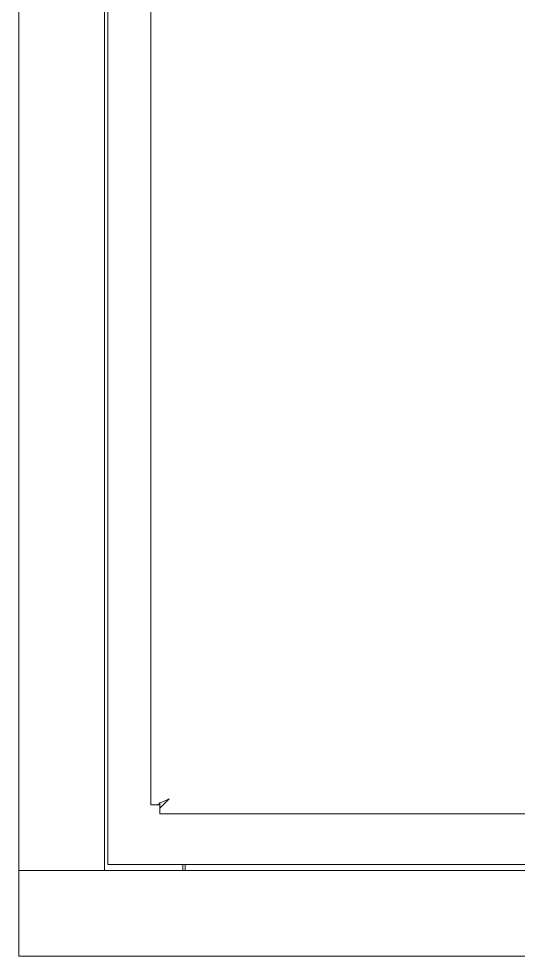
# Model space of a CAD drawing. Header units: millimetres. Extents: x 27602 to 523849, y 322139 to 568360.
# Drawn here: x 46970 to 50136, y 494880 to 500822 of the extents above; entities that cross this region are included whole.
import ezdxf

# ---------------------------------------------------------------- set-up
doc = ezdxf.new("R2010")
doc.units = ezdxf.units.MM

msp = doc.modelspace()

# ---------------------------------------------------------------- linework, layer by layer
at = {"color": 7, "lineweight": 13, "ltscale": 0.03937}
for p, q in [((46969.9, 495424.9), (46969.9, 506767.5)), ((47514.4, 495424.9), (47514.4, 506767.5)), ((47533.8, 506730), (47533.8, 495462.5)), ((47806.6, 506463.2), (47806.6, 495840.1)), ((81751.7, 495782.3), (47864.5, 495782.3)), ((82666.1, 495424.9), (46971.1, 495424.9)), ((82103.5, 495462.5), (47533.8, 495462.5)), ((82666.1, 494880.4), (46971.1, 494880.4))]:
    msp.add_line(p, q, dxfattribs=at)
at = {"color": 7, "lineweight": 13, "ltscale": 0.00072287}
msp.add_line((47864.5, 495820), (47864.5, 495855), dxfattribs=at)
at = {"color": 7, "lineweight": 13, "ltscale": 0.00077928}
msp.add_line((47844.3, 495840.1), (47806.6, 495840.1), dxfattribs=at)
at = {"color": 7, "lineweight": 13, "ltscale": 0.000415712}
msp.add_line((47844.3, 495840.1), (47864.5, 495840.1), dxfattribs=at)
at = {"color": 7, "lineweight": 13, "ltscale": 0.000780301}
msp.add_line((47864.5, 495820), (47864.5, 495782.3), dxfattribs=at)
at = {"color": 7, "lineweight": 13, "ltscale": 0.01125}
for p, q in [((46969.9, 495424.9), (47514.4, 495424.9)), ((46971.1, 494880.4), (46971.1, 495424.9))]:
    msp.add_line(p, q, dxfattribs=at)
at = {"color": 7, "lineweight": 13, "ltscale": 0.01025}
msp.add_line((47514.4, 495424.9), (48010.5, 495424.9), dxfattribs=at)
at = {"color": 7, "lineweight": 13, "ltscale": 0.000774999}
for p, q in [((48010.5, 495424.9), (48010.5, 495462.5)), ((48023.8, 495462.5), (48023.8, 495424.9))]:
    msp.add_line(p, q, dxfattribs=at)
at = {"color": 7, "lineweight": 13, "ltscale": 0.03937}
for points in [[(47844.3, 495840.1), (47868.2, 495852.9), (47922.5, 495877.8)], [(47864.5, 495820), (47884, 495837.9), (47922.5, 495877.8)]]:
    msp.add_lwpolyline(points, dxfattribs=at)

doc.saveas('drawing.dxf')
